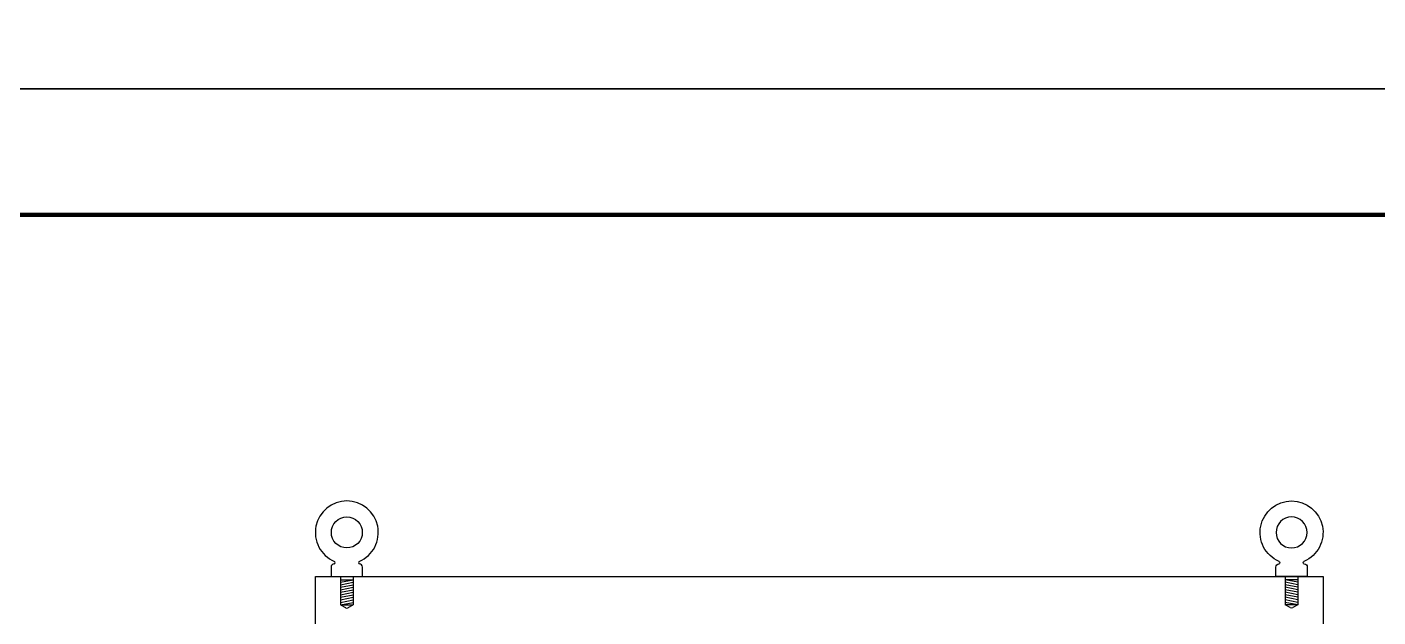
# Model space of a CAD drawing. Header units: millimetres. Extents: x 0 to 840, y -1485 to 297.
# Drawn here: x 125.8 to 233, y -1229.9 to -1183.1 of the extents above; entities that cross this region are included whole.
import ezdxf

# ---------------------------------------------------------------- set-up
doc = ezdxf.new("R2010")
doc.units = ezdxf.units.MM
doc.layers.add('MEMBRETE', color=7, linetype='Continuous')

# ---------------------------------------------------------------- blocks, each defined once
blk = doc.blocks.new('CANCAMO_8')
at = {"color": 2}
for p, q in [((-1.25, 0.75), (-1.25, 0)), ((-1.25, 0), (1.25, 0)), ((1.25, 0), (1.25, 0.75))]:
    blk.add_line(p, q, dxfattribs=at)
at = {"color": 3}
for p, q in [((-0.5, 0), (-0.5, -2.25)), ((0.5, 0), (0.5, -2.25)), ((-0.5, -0.25), (0.5, -0.25)), ((-0.5, -0.45), (0.5, -0.25)), ((-0.5, -0.65), (0.5, -0.45)), ((-0.5, -0.85), (0.5, -0.65)), ((-0.5, -1.05), (0.5, -0.85)), ((-0.5, -1.25), (0.5, -1.05)), ((-0.5, -1.45), (0.5, -1.25)), ((-0.5, -1.65), (0.5, -1.45)), ((-0.5, -1.85), (0.5, -1.65)), ((-0.5, -2.05), (0.5, -1.85)), ((-0.5, -2.25), (0.5, -2.05)), ((-0.5, -2.25), (0.5, -2.25)), ((-0.5, -2.25), (-0.11, -2.47)), ((0.11, -2.47), (0.5, -2.25))]:
    blk.add_line(p, q, dxfattribs=at)
at = {"color": 2}
blk.add_circle((0, 3.5), 1.23, dxfattribs=at)
for centre, radius, start, end in [((0, 3.5), 2.5, 293.2203, 246.7797), ((-1.04, 1.1), 0.111, 289.3515, 70.6485), ((1.04, 1.1), 0.111, 109.3515, 250.6485), ((-1, 0.75), 0.25, 90, 180), ((1, 0.75), 0.25, 0, 90)]:
    blk.add_arc(centre, radius, start, end, dxfattribs=at)
at = {"color": 3}
blk.add_arc((0, -2.25), 0.25, 243.4349, 296.5651, dxfattribs=at)

msp = doc.modelspace()

# ---------------------------------------------------------------- linework, layer by layer
for points in [[(0, -1188), (420, -1188), (420, -891), (0, -891)], [(0, -1485), (420, -1485), (420, -1188), (0, -1188)]]:
    msp.add_lwpolyline(points, close=True)
at = {"color": 5}
msp.add_lwpolyline([(148.6457, -1226.7301), (228.6457, -1226.7301), (228.6457, -1426.7301), (148.6457, -1426.7301)], close=True, dxfattribs=at)
at = {"layer": 'MEMBRETE', "const_width": 0.3537}
msp.add_lwpolyline([(15, -1475), (415, -1475), (415, -1198), (15, -1198)], close=True, dxfattribs=at)

# ---------------------------------------------------------------- block references
msp.add_blockref('CANCAMO_8', (151.1457, -1226.7301))
at = {"xscale": -1}
msp.add_blockref('CANCAMO_8', (226.1457, -1226.7301), dxfattribs=at)

doc.saveas('drawing.dxf')
